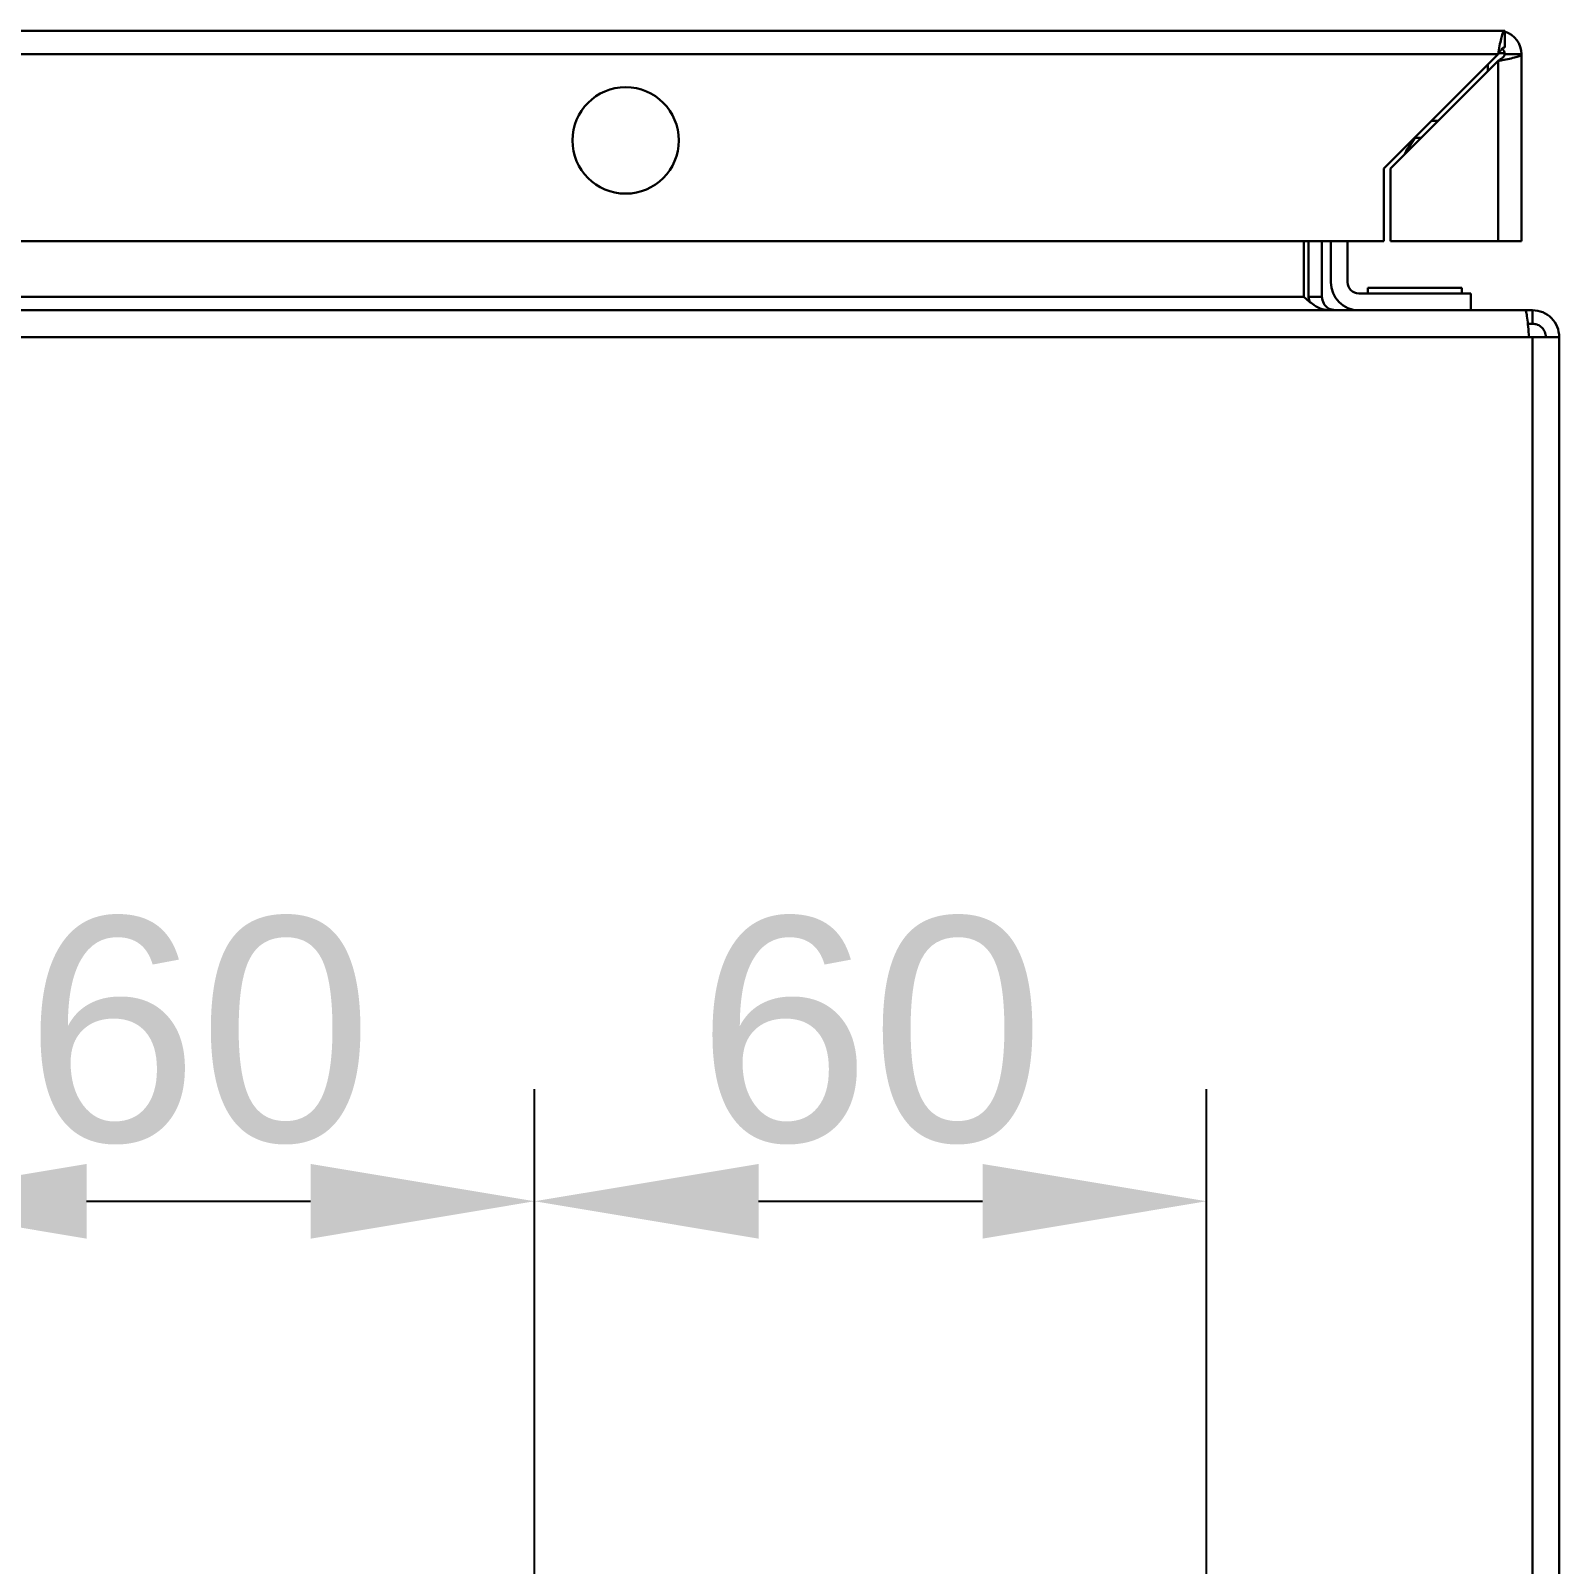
# Model space of a CAD drawing. Header units: millimetres. Extents: x 0 to 53000, y -591 to 24400.
# Drawn here: x 21236.9 to 21373.4, y 2086 to 2223 of the extents above; entities that cross this region are included whole.
import ezdxf

# ---------------------------------------------------------------- set-up
doc = ezdxf.new("R2010")
doc.units = ezdxf.units.MM
doc.layers.add('Основная', color=7, linetype='Continuous', lineweight=30)
doc.layers.add('размеры', color=3, linetype='Continuous')
doc.styles.get("Standard").update_dxf_attribs({"font": 'arial.ttf'})
doc.dimstyles.new('ISO2', dxfattribs={"dimtxt": 20, "dimasz": 20, "dimexe": 10, "dimexo": 5, "dimgap": 5, "dimtad": 1, "dimdec": 4, "dimdsep": 46, "dimlunit": 6, "dimtxsty": 'Standard', "dimcen": 20, "dimadec": 0, "dimazin": 0, "dimtfac": 1, "dimtdec": 4, "dimtmove": 0, "dimatfit": 3, "dimfxl": 1, "dimtolj": 1, "dimtzin": 0, "dimarcsym": 0})

# ---------------------------------------------------------------- blocks, each defined once
blk = doc.blocks.new('*D260')
at = {"layer": 'Defpoints', "color": 0, "transparency": 16777216}
for p in [(21281.91, 2118.44), (21221.91, 1966.5), (21281.91, 1966.5)]:
    blk.add_point(p, dxfattribs=at)
at = {"layer": 'размеры', "color": 0, "lineweight": -2, "transparency": 16777216}
for p, q in [((21221.91, 1971.5), (21221.91, 2128.44)), ((21281.91, 1971.5), (21281.91, 2128.44)), ((21241.91, 2118.44), (21261.91, 2118.44))]:
    blk.add_line(p, q, dxfattribs=at)
at = {"layer": 'размеры', "color": 0, "transparency": 16777216}
for points in [[(21241.91, 2121.77), (21241.91, 2115.1), (21221.91, 2118.44)], [(21261.91, 2121.77), (21261.91, 2115.1), (21281.91, 2118.44)]]:
    blk.add_solid(points, dxfattribs=at)
at = {"layer": 'размеры', "color": 0, "transparency": 16777216, "insert": (21251.91, 2133.65), "char_height": 20, "attachment_point": 5}
blk.add_mtext('\\A1;60', dxfattribs=at)
blk = doc.blocks.new('*D261')
at = {"layer": 'Defpoints', "color": 0, "transparency": 16777216}
for p in [(21341.91, 2118.44), (21281.91, 1966.5), (21341.91, 1966.5)]:
    blk.add_point(p, dxfattribs=at)
at = {"layer": 'размеры', "color": 0, "lineweight": -2, "transparency": 16777216}
for p, q in [((21281.91, 1971.5), (21281.91, 2128.44)), ((21341.91, 1971.5), (21341.91, 2128.44)), ((21301.91, 2118.44), (21321.91, 2118.44))]:
    blk.add_line(p, q, dxfattribs=at)
at = {"layer": 'размеры', "color": 0, "transparency": 16777216}
for points in [[(21301.91, 2121.77), (21301.91, 2115.1), (21281.91, 2118.44)], [(21321.91, 2121.77), (21321.91, 2115.1), (21341.91, 2118.44)]]:
    blk.add_solid(points, dxfattribs=at)
at = {"layer": 'размеры', "color": 0, "transparency": 16777216, "insert": (21311.91, 2133.65), "char_height": 20, "attachment_point": 5}
blk.add_mtext('\\A1;60', dxfattribs=at)

msp = doc.modelspace()

# ---------------------------------------------------------------- linework, layer by layer
at = {"layer": 'Основная', "linetype": 'Continuous'}
for p, q in [((21367.93817, 2222.96807), (20775.13817, 2222.96807)), ((21368.53818, 2222.96807), (21367.93817, 2222.96807)), ((21368.53818, 2222.96807), (21368.53818, 2222.88052)), ((21368.53818, 2222.88052), (21368.53818, 2221.46806)), ((20775.13817, 2220.86806), (21367.93817, 2220.86806)), ((21357.73817, 2210.66807), (21367.93817, 2220.86806)), ((21367.93817, 2220.26807), (21358.33815, 2210.66807)), ((21367.03816, 2219.96806), (21367.03816, 2219.36807)), ((21367.93817, 2220.26807), (21367.93817, 2204.16806)), ((21368.00349, 2220.96806), (21368.52977, 2220.96806)), ((21368.53818, 2220.86806), (21370.03816, 2220.86806)), ((21370.03816, 2204.16806), (21370.03816, 2220.86806)), ((21361.97341, 2214.90332), (21362.57342, 2214.90332)), ((21361.07341, 2213.40331), (21360.4734, 2213.40331)), ((21359.60764, 2211.93753), (21359.81819, 2212.40331)), ((21359.81819, 2212.40331), (21359.97594, 2212.30584)), ((21357.73817, 2204.16806), (21357.73817, 2210.66807)), ((21358.33815, 2210.66807), (21358.33815, 2204.16806)), ((20785.33817, 2204.16806), (21357.73817, 2204.16806)), ((21350.5866, 2204.16806), (21350.5866, 2199.20331)), ((21351.01086, 2204.16806), (21351.01086, 2199.20331)), ((21352.21088, 2204.16806), (21352.21088, 2199.20331)), ((21353.01087, 2200.50332), (21353.01087, 2204.16806)), ((21354.51088, 2204.16806), (21354.51088, 2200.50332)), ((21358.33815, 2204.16806), (21367.93817, 2204.16806)), ((21367.93817, 2204.16806), (21370.03816, 2204.16806)), ((21355.51087, 2199.50331), (21365.51089, 2199.50331)), ((21356.31088, 2200.00332), (21356.31088, 2199.50331)), ((21356.31088, 2200.00332), (21364.71087, 2200.00332)), ((21364.71087, 2199.50331), (21364.71087, 2200.00332)), ((21365.51089, 2199.50331), (21365.51089, 2198.00332)), ((20796.23515, 2199.20331), (21350.5866, 2199.20331)), ((21351.0958, 2198.78396), (21351.01086, 2199.20331)), ((21351.01086, 2199.20331), (21352.21088, 2199.20331)), ((21370.37448, 2198.00332), (20776.44727, 2198.00332)), ((21371.01087, 2198.00332), (21370.37448, 2198.00332)), ((21371.01087, 2196.80331), (21370.59635, 2196.80331)), ((21371.01087, 2196.80331), (21371.01087, 2198.00332)), ((21370.71088, 2195.60332), (20777.11088, 2195.60332)), ((21370.71088, 2195.60332), (21371.01087, 2195.60332)), ((21371.01087, 2195.60332), (21371.01087, 1925.40331)), ((21373.41088, 2195.60332), (21371.01087, 2195.60332)), ((21373.41088, 1925.40331), (21373.41088, 2195.60332))]:
    msp.add_line(p, q, dxfattribs=at)
at = {"layer": 'Основная', "linetype": 'Continuous', "flags": 128}
msp.add_lwpolyline([(21359.84186, 2212.38871), (21360.42545, 2213.25355), (21360.55917, 2213.40331)], dxfattribs=at)
at = {"layer": 'Основная', "linetype": 'Continuous'}
msp.add_circle((21290.03816, 2213.16806), 4.75, dxfattribs=at)
for centre, radius, start, end in [((21367.93816, 2220.86806), 2.1, 0, 73.3984504), ((21367.93816, 2220.86806), 0.6, 0, 53.1181811), ((21355.51087, 2200.50331), 2.5, 180, 270), ((21355.51087, 2200.50331), 1, 180, 270)]:
    msp.add_arc(centre, radius, start, end, dxfattribs=at)
for points, knots in [([(21367.93817, 2220.86806), (21367.98523, 2221.12674), (21368.07602, 2221.62563), (21368.21031, 2222.26861), (21368.3413, 2222.72952), (21368.4508, 2222.94311), (21368.51623, 2222.9618), (21368.53818, 2222.96807)], [0, 0, 0, 0, 0.235056864, 0.453338999, 0.671614865, 0.889888144, 1, 1, 1, 1]), ([(21368.53818, 2221.46806), (21368.48817, 2221.45904), (21368.38816, 2221.44101), (21368.23815, 2221.30225), (21368.08817, 2221.10394), (21367.98816, 2220.94669), (21367.93817, 2220.86806)], [0, 0, 0, 0, 0.250020976, 0.500002903, 0.750006746, 1, 1, 1, 1]), ([(21370.03816, 2220.86806), (21370.01035, 2220.82099), (21369.95673, 2220.73022), (21369.55555, 2220.59589), (21368.99466, 2220.46493), (21368.41832, 2220.35543), (21368.05873, 2220.29), (21367.93817, 2220.26807)], [0, 0, 0, 0, 0.235057603, 0.4533404678, 0.6716162172, 0.8898969721, 1, 1, 1, 1]), ([(21367.93817, 2220.26807), (21368.01678, 2220.31807), (21368.17403, 2220.41808), (21368.37236, 2220.56804), (21368.5111, 2220.71808), (21368.52915, 2220.81807), (21368.53818, 2220.86806)], [0, 0, 0, 0, 0.249983868, 0.499998768, 0.749989601, 1, 1, 1, 1]), ([(21352.77448, 2198.00332), (21352.53411, 2198.035), (21352.05273, 2198.09845), (21351.32357, 2198.57252), (21350.83453, 2198.99109), (21350.5866, 2199.20331)], [0, 0, 0, 0, 0.329623581, 0.660127442, 1, 1, 1, 1]), ([(21352.21088, 2199.20331), (21352.24256, 2198.99755), (21352.30598, 2198.58549), (21352.78009, 2198.10345), (21353.19866, 2198.037), (21353.41087, 2198.00332)], [0, 0, 0, 0, 0.329624829, 0.660125268, 1, 1, 1, 1]), ([(21370.71088, 2195.60332), (21370.68285, 2195.91781), (21370.62678, 2196.54679), (21370.54268, 2197.34009), (21370.45858, 2197.89509), (21370.40251, 2197.96724), (21370.37448, 2198.00332)], [0, 0, 0, 0, 0.249997807, 0.499998065, 0.749998323, 1, 1, 1, 1]), ([(21371.01087, 2198.00332), (21371.32537, 2197.96724), (21371.95435, 2197.89509), (21372.74765, 2197.34009), (21373.30266, 2196.54679), (21373.37481, 2195.91781), (21373.41088, 2195.60332)], [0, 0, 0, 0, 0.250001677, 0.500001935, 0.750002193, 1, 1, 1, 1]), ([(21371.01087, 2196.80331), (21371.16812, 2196.78527), (21371.48261, 2196.7492), (21371.87927, 2196.4717), (21372.15675, 2196.07504), (21372.19283, 2195.76056), (21372.21086, 2195.60332)], [0, 0, 0, 0, 0.2500036533, 0.5000059209, 0.7500039063, 1, 1, 1, 1])]:
    msp.add_open_spline(points, degree=3, knots=knots, dxfattribs=at)

# ---------------------------------------------------------------- dimensions: what is measured, and where the dimension line sits
at = {"layer": 'размеры'}
for base, p1, p2, picture, middle in [((21281.91088, 2118.43767), (21221.91088, 1966.50331), (21281.91088, 1966.50331), '*D260', (21251.91088, 2133.64913)), ((21341.91087, 2118.43767), (21281.91088, 1966.50331), (21341.91087, 1966.50331), '*D261', (21311.91088, 2133.64913))]:
    dim = msp.add_linear_dim(base=base, p1=p1, p2=p2, dimstyle='ISO2', dxfattribs=at)
    dim.commit()
    dim.dimension.update_dxf_attribs({"geometry": picture, "text_midpoint": middle})

doc.saveas('drawing.dxf')
